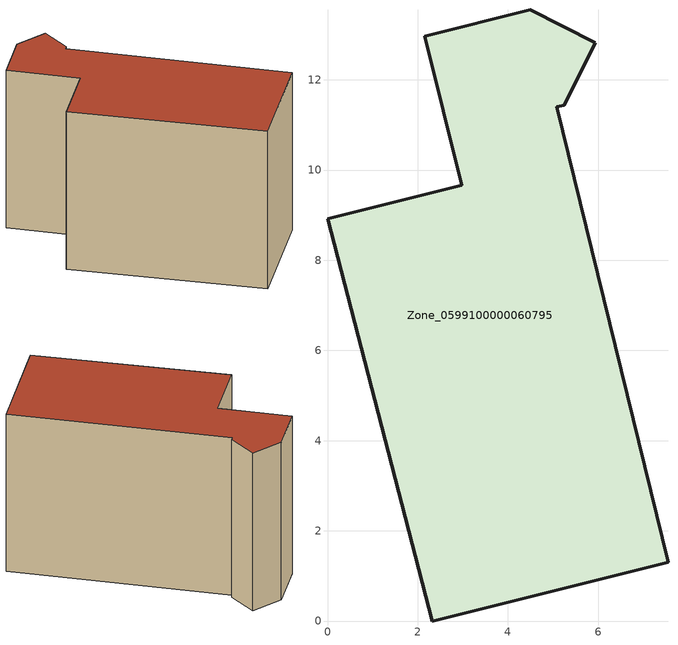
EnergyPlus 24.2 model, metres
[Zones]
Zone_0599100000060795
 floor ground (C_G): 7.55,1.3 2.32,0 0,8.92 2.98,9.66 2.16,12.97 4.5,13.55 5.94,12.82 5.25,11.44 5.08,11.4 z0
 wall outside (C_F): 5.25,11.44 5.94,12.82 4.5,13.55 2.16,12.97 2.98,9.66 0,8.92 2.32,0 7.55,1.3 5.08,11.4 5.25,11.44 z0:8.17
 roof outside (C_R): 7.55,1.3 5.08,11.4 5.25,11.44 5.94,12.82 4.5,13.55 2.16,12.97 2.98,9.66 0,8.92 2.32,0 z8.17
[BUILDING]
Pand.0599100000060795: North Axis=0; Terrain=City; Loads Convergence Tolerance Value=0.04; Temperature Convergence Tolerance Value=0.4; Solar Distribution=FullExterior; Maximum Number of Warmup Days=25; Minimum Number of Warmup Days=1
[Site:Location]
Rotterdam.The.Hague.AP_ZH_NLD Design_Conditions: Latitude=51.96; Longitude=4.45; Time Zone=1; Elevation=-4.5
[SITE:GROUNDTEMPERATURE:BUILDINGSURFACE]
18, 18, 18, 18, 18, 18, 18, 18, 18, 18, 18, 18
[MATERIAL] Thermal Absorptance=0.9; Solar Absorptance=0.7; Visible Absorptance=0.7
Name | Roughness | Thickness | Conductivity | Density | Specific Heat
G.TI.1975-1991 | MediumSmooth | 0.15 | 0.288461 | 540 | 1210
F.TI.1975-1991 | Rough | 0.3 | 0.230769 | 1920 | 840
R.TI.1975-1991 | MediumRough | 0.2 | 0.153846 | 1500 | 1000
[CONSTRUCTION]
C_G: G.TI.1975-1991
C_F: F.TI.1975-1991
C_R: R.TI.1975-1991
[ZONE]
Zone_0599100000060795: Type=1; Multiplier=1; Ceiling Height=Autocalculate; Volume=Autocalculate; Floor Area=autocalculate; Part of Total Floor Area=Yes
[ZONEINFILTRATION:DESIGNFLOWRATE]
Infil_Zone_0599100000060795: Zone or ZoneList or Space or SpaceList=Zone_0599100000060795; Schedule=AlwaysOn; Design Flow Rate Calculation Method=Flow/Area; Flow Rate per Floor Area=0.003; Constant Term Coefficient=1; Temperature Term Coefficient=0; Velocity Term Coefficient=0; Velocity Squared Term Coefficient=0
[HVACTEMPLATE:ZONE:IDEALLOADSAIRSYSTEM]
Zone_0599100000060795: Maximum Heating Supply Air Temperature=50; Minimum Cooling Supply Air Temperature=13; Maximum Heating Supply Air Humidity Ratio=0.0156; Minimum Cooling Supply Air Humidity Ratio=0.0077; Heating Limit=NoLimit; Cooling Limit=NoLimit; Dehumidification Control Type=ConstantSensibleHeatRatio; Cooling Sensible Heat Ratio=0.7; Dehumidification Setpoint=60; Humidification Control Type=None; Humidification Setpoint=30; Outdoor Air Method=None; Outdoor Air Flow Rate per Person=0.00944; Outdoor Air Flow Rate per Zone Floor Area=0; Outdoor Air Flow Rate per Zone=0; Demand Controlled Ventilation Type=None; Outdoor Air Economizer Type=NoEconomizer; Heat Recovery Type=None; Sensible Heat Recovery Effectiveness=0.7; Latent Heat Recovery Effectiveness=0.65
[ZONECONTROL:THERMOSTAT]
ThermostatControl_Zone_0599100000060795: Zone or ZoneList=Zone_0599100000060795; Control Type Schedule=DualSetpointControlType; Control 1=Thermostat_Zone_0599100000060795; Temperature Difference Between Cutout And Setpoint=0
[THERMOSTATSETPOINT:DUALSETPOINT]
Thermostat_Zone_0599100000060795: Heating Setpoint Temperature Schedule=HeatingSetpoint_Zone_0599100000060795; Cooling Setpoint Temperature Schedule=CoolingSetpoint_Zone_0599100000060795
[SCHEDULE:COMPACT]
HeatingSetpoint_Zone_0599100000060795: Through: 12/31, For: AllDays, Until: 24:00, 21
CoolingSetpoint_Zone_0599100000060795: Through: 12/31, For: AllDays, Until: 24:00, 24
DualSetpointControlType: Through: 12/31, For: AllDays, Until: 24:00, 4
AlwaysOn: Through: 12/31, For: AllDays, Until: 24:00, 1
